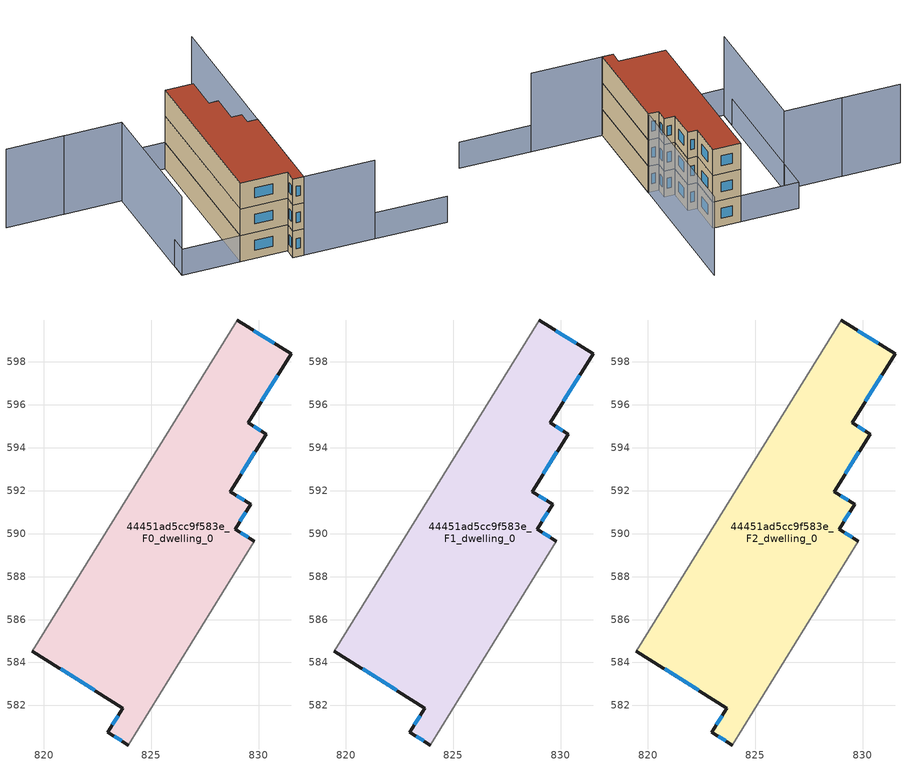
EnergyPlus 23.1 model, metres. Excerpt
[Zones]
44451ad5cc9f583e_F0_dwelling_0
 floor ground (EU_floor_Construction): 831.52,598.37 829.51,595.17 830.36,594.64 828.68,591.96 829.63,591.36 828.91,590.21 829.8,589.65 823.93,580.15 822.97,580.75 823.68,581.88 819.46,584.52 829.01,599.95 z0
 wall outside (EU_wall_Construction): 829.8,589.65 828.91,590.21 829.63,591.36 828.68,591.96 830.36,594.64 829.51,595.17 831.52,598.37 829.01,599.95 / 819.46,584.52 823.68,581.88 822.97,580.75 823.93,580.15 z0:3
 wall adiabatic (EU_wall_Construction): 823.93,580.15 829.8,589.65 / 829.01,599.95 819.46,584.52 z0:3
 window (EU_Window_Construction): 829.13,590.57 829.41,591 / 829.52,589.82 829.18,590.03 / 823.27,580.57 823.63,580.34 / 823.46,581.53 823.19,581.1 / 820.78,583.7 822.37,582.7 / 830.74,598.87 829.79,599.46 / 830.14,596.17 830.9,597.38 / 830.09,594.8 829.77,595 / 829.2,592.8 829.83,593.8 / 829.33,591.55 828.98,591.78 z0.93:2.07
44451ad5cc9f583e_F1_dwelling_0
 floor to 44451ad5cc9f583e_F0_dwelling_0 (EU_floor_Construction): 831.52,598.37 829.51,595.17 830.36,594.64 828.68,591.96 829.63,591.36 828.91,590.21 829.8,589.65 823.93,580.15 822.97,580.75 823.68,581.88 819.46,584.52 829.01,599.95 z3
 wall outside (EU_wall_Construction): 829.8,589.65 828.91,590.21 829.63,591.36 828.68,591.96 830.36,594.64 829.51,595.17 831.52,598.37 829.01,599.95 / 819.46,584.52 823.68,581.88 822.97,580.75 823.93,580.15 z3:6
 wall adiabatic (EU_wall_Construction): 823.93,580.15 829.8,589.65 / 829.01,599.95 819.46,584.52 z3:6
 window (EU_Window_Construction): 829.13,590.57 829.41,591 / 829.52,589.82 829.18,590.03 / 823.27,580.57 823.63,580.34 / 823.46,581.53 823.19,581.1 / 820.78,583.7 822.37,582.7 / 830.74,598.87 829.79,599.46 / 830.14,596.17 830.9,597.38 / 830.09,594.8 829.77,595 / 829.2,592.8 829.83,593.8 / 829.33,591.55 828.98,591.78 z3.93:5.07
44451ad5cc9f583e_F2_dwelling_0
 floor to 44451ad5cc9f583e_F1_dwelling_0 (EU_floor_Construction): 831.52,598.37 829.51,595.17 830.36,594.64 828.68,591.96 829.63,591.36 828.91,590.21 829.8,589.65 823.93,580.15 822.97,580.75 823.68,581.88 819.46,584.52 829.01,599.95 z6
 wall outside (EU_wall_Construction): 829.8,589.65 828.91,590.21 829.63,591.36 828.68,591.96 830.36,594.64 829.51,595.17 831.52,598.37 829.01,599.95 / 819.46,584.52 823.68,581.88 822.97,580.75 823.93,580.15 z6:9
 wall adiabatic (EU_wall_Construction): 823.93,580.15 829.8,589.65 / 829.01,599.95 819.46,584.52 z6:9
 window (EU_Window_Construction): 829.13,590.57 829.41,591 / 829.52,589.82 829.18,590.03 / 823.27,580.57 823.63,580.34 / 823.46,581.53 823.19,581.1 / 820.78,583.7 822.37,582.7 / 830.74,598.87 829.79,599.46 / 830.14,596.17 830.9,597.38 / 830.09,594.8 829.77,595 / 829.2,592.8 829.83,593.8 / 829.33,591.55 828.98,591.78 z6.93:8.07
 roof outside (EU_roof_Construction): 823.93,580.15 829.8,589.65 828.91,590.21 829.63,591.36 828.68,591.96 830.36,594.64 829.51,595.17 831.52,598.37 829.01,599.95 819.46,584.52 823.68,581.88 822.97,580.75 z9
shading: 836.66,572.16 830.23,576.2 / 829.02,599.98 819.46,584.52 / 819.46,584.52 814.28,587.73 / 814.28,587.73 823.84,603.18 / 823.84,603.18 829.02,599.98 z0:3; 830.26,576.18 823.88,580.17 / 823.88,580.17 838.33,603.3 / 816.76,603.32 821.94,600.11 / 821.94,600.11 814.3,587.76 / 811.59,606.55 816.77,603.35 z0:9
[Building]
EU S2 Campaign: North Axis=0; Terrain=City; Solar Distribution=FullExterior
[Site:Location]
Montreal-Trudeau.Intl.AP: Latitude=45.4667; Longitude=-73.75; Time Zone=-5; Elevation=36
[SizingPeriod:WeatherFileDays]
AnnualSizingPeriod: Begin Month=1; Begin Day of Month=1; End Month=12; End Day of Month=31; Day of Week for Start Day=Monday; Use Weather File Daylight Saving Period=No; Use Weather File Rain and Snow Indicators=No
[MATERIAL]
EU_InternalMass_Material: Roughness=MediumRough; Thickness=0.1; Conductivity=1; Density=1800; Specific Heat=900; Thermal Absorptance=0.9; Solar Absorptance=0.7; Visible Absorptance=0.7
[MATERIAL:NOMASS] Roughness=MediumRough; Thermal Absorptance=0.9; Solar Absorptance=0.7; Visible Absorptance=0.7
Name | Thermal Resistance
EU_wall_NoMass; EU_floor_NoMass | 1.36485
EU_roof_NoMass | 2.55992
[WINDOWMATERIAL:SIMPLEGLAZINGSYSTEM]
EU_Window_SimpleGlazing: UFactor=3.92339; Solar Heat Gain Coefficient=0.8; Visible Transmittance=0.8
[CONSTRUCTION]
EU_wall_Construction: EU_wall_NoMass
EU_roof_Construction: EU_roof_NoMass
EU_floor_Construction: EU_floor_NoMass
EU_Window_Construction: EU_Window_SimpleGlazing
EU_InternalMass_Construction: EU_InternalMass_Material
[ZONE] Type=1; Multiplier=1; Ceiling Height=autocalculate; Volume=275.817; Floor Area=autocalculate; Part of Total Floor Area=Yes
44451ad5cc9f583e_F0_dwelling_0; 44451ad5cc9f583e_F1_dwelling_0; 44451ad5cc9f583e_F2_dwelling_0
[INTERNALMASS] Construction=EU_InternalMass_Construction; Surface Area=91.9389
Name | Zone or ZoneList
44451ad5cc9f583e_F0_dwelling_0_EU_InternalMass | 44451ad5cc9f583e_F0_dwelling_0
44451ad5cc9f583e_F1_dwelling_0_EU_InternalMass | 44451ad5cc9f583e_F1_dwelling_0
44451ad5cc9f583e_F2_dwelling_0_EU_InternalMass | 44451ad5cc9f583e_F2_dwelling_0
[OTHEREQUIPMENT] Fuel Type=Electricity; Design Level Calculation Method=Watts/Area; Power per Zone Floor Area=1; Fraction Latent=0; Fraction Radiant=0; Fraction Lost=0; Carbon Dioxide Generation Rate=0; EndUse Subcategory=EU_Step8_InternalGains
Name | Zone or ZoneList or Space or SpaceList | Schedule
EU_Step8_InternalGain_44451ad5cc9f583e_F0_dwelling_0_f000 | 44451ad5cc9f583e_F0_dwelling_0 | EU_Step8_GainSchedule_44451ad5cc9f583e_F0_dwelling_0_f000
EU_Step8_InternalGain_44451ad5cc9f583e_F1_dwelling_0_f000 | 44451ad5cc9f583e_F1_dwelling_0 | EU_Step8_GainSchedule_44451ad5cc9f583e_F1_dwelling_0_f000
EU_Step8_InternalGain_44451ad5cc9f583e_F2_dwelling_0_f000 | 44451ad5cc9f583e_F2_dwelling_0 | EU_Step8_GainSchedule_44451ad5cc9f583e_F2_dwelling_0_f000
[ZONEVENTILATION:DESIGNFLOWRATE] Schedule=EU_AlwaysOn; Design Flow Rate Calculation Method=AirChanges/Hour; Air Changes per Hour=0.860309; Ventilation Type=Natural; Fan Pressure Rise=0; Fan Total Efficiency=1; Constant Term Coefficient=1; Temperature Term Coefficient=0; Velocity Term Coefficient=0; Velocity Squared Term Coefficient=0; Minimum Indoor Temperature=-100; Maximum Indoor Temperature=100; Delta Temperature=-100; Minimum Outdoor Temperature=-100; Maximum Outdoor Temperature=100; Maximum Wind Speed=40
Name | Zone or ZoneList or Space or SpaceList
EU_ConstantAir_44451ad5cc9f583e_F0_dwelling_0 | 44451ad5cc9f583e_F0_dwelling_0
EU_ConstantAir_44451ad5cc9f583e_F1_dwelling_0 | 44451ad5cc9f583e_F1_dwelling_0
EU_ConstantAir_44451ad5cc9f583e_F2_dwelling_0 | 44451ad5cc9f583e_F2_dwelling_0
[HVACTEMPLATE:THERMOSTAT] Constant Heating Setpoint=20; Constant Cooling Setpoint=50
EU_HeatOnly_44451ad5cc9f583e_F0_dwelling_0; EU_HeatOnly_44451ad5cc9f583e_F1_dwelling_0; EU_HeatOnly_44451ad5cc9f583e_F2_dwelling_0
[HVACTEMPLATE:ZONE:IDEALLOADSAIRSYSTEM] System Availability Schedule=EU_AlwaysOn; Maximum Heating Supply Air Temperature=50; Minimum Cooling Supply Air Temperature=13; Maximum Heating Supply Air Humidity Ratio=0.0156; Minimum Cooling Supply Air Humidity Ratio=0.0077; Heating Limit=NoLimit; Cooling Limit=NoLimit; Heating Availability Schedule=EU_AlwaysOn; Cooling Availability Schedule=EU_CoolingOff; Dehumidification Control Type=ConstantSensibleHeatRatio; Cooling Sensible Heat Ratio=0.7; Dehumidification Setpoint=60; Humidification Control Type=None; Humidification Setpoint=30; Outdoor Air Method=None; Outdoor Air Flow Rate per Person=0.00944; Outdoor Air Flow Rate per Zone Floor Area=0; Outdoor Air Flow Rate per Zone=0; Demand Controlled Ventilation Type=None; Outdoor Air Economizer Type=NoEconomizer; Heat Recovery Type=None; Sensible Heat Recovery Effectiveness=0.7; Latent Heat Recovery Effectiveness=0.65
Name | Template Thermostat
44451ad5cc9f583e_F0_dwelling_0 | EU_HeatOnly_44451ad5cc9f583e_F0_dwelling_0
44451ad5cc9f583e_F1_dwelling_0 | EU_HeatOnly_44451ad5cc9f583e_F1_dwelling_0
44451ad5cc9f583e_F2_dwelling_0 | EU_HeatOnly_44451ad5cc9f583e_F2_dwelling_0
[SIZING:ZONE] Zone Cooling Design Supply Air Temperature Input Method=SupplyAirTemperature; Zone Cooling Design Supply Air Temperature=13; Zone Heating Design Supply Air Temperature Input Method=SupplyAirTemperature; Zone Heating Design Supply Air Temperature=50; Zone Cooling Design Supply Air Humidity Ratio=0.008; Zone Heating Design Supply Air Humidity Ratio=0.008; Cooling Design Air Flow Method=DesignDay; Cooling Design Air Flow Rate=0; Cooling Minimum Air Flow per Zone Floor Area=0.000762; Cooling Minimum Air Flow=0; Cooling Minimum Air Flow Fraction=0.2; Heating Design Air Flow Method=DesignDay; Heating Design Air Flow Rate=0; Heating Maximum Air Flow per Zone Floor Area=0.002032; Heating Maximum Air Flow=0.141576; Heating Maximum Air Flow Fraction=0.3; Account for Dedicated Outdoor Air System=No; Dedicated Outdoor Air System Control Strategy=NeutralSupplyAir; Dedicated Outdoor Air Low Setpoint Temperature for Design=autosize; Dedicated Outdoor Air High Setpoint Temperature for Design=autosize; Zone Load Sizing Method=Sensible Load Only No Latent Load; Zone Latent Cooling Design Supply Air Humidity Ratio Input Method=HumidityRatioDifference; Zone Cooling Design Supply Air Humidity Ratio Difference=0.005; Zone Latent Heating Design Supply Air Humidity Ratio Input Method=HumidityRatioDifference; Zone Humidification Design Supply Air Humidity Ratio Difference=0.005
44451ad5cc9f583e_F0_dwelling_0; 44451ad5cc9f583e_F1_dwelling_0; 44451ad5cc9f583e_F2_dwelling_0
[SCHEDULE:CONSTANT]
Name | Hourly Value
EU_AlwaysOn | 1
EU_CoolingOff | 0
[SCHEDULE:FILE] Column Number=1; Rows to Skip at Top=0; Number of Hours of Data=8760; Column Separator=Comma; Interpolate to Timestep=No; Minutes per Item=60; Adjust Schedule for Daylight Savings=Yes
Name | File
EU_Step8_GainSchedule_44451ad5cc9f583e_F0_dwelling_0_f000 | ../../schedules/44451ad5cc9f583e/44451ad5cc9f583e_F0_dwelling_0_f000_gain.csv
EU_Step8_GainSchedule_44451ad5cc9f583e_F1_dwelling_0_f000 | ../../schedules/44451ad5cc9f583e/44451ad5cc9f583e_F1_dwelling_0_f000_gain.csv
EU_Step8_GainSchedule_44451ad5cc9f583e_F2_dwelling_0_f000 | ../../schedules/44451ad5cc9f583e/44451ad5cc9f583e_F2_dwelling_0_f000_gain.csv
